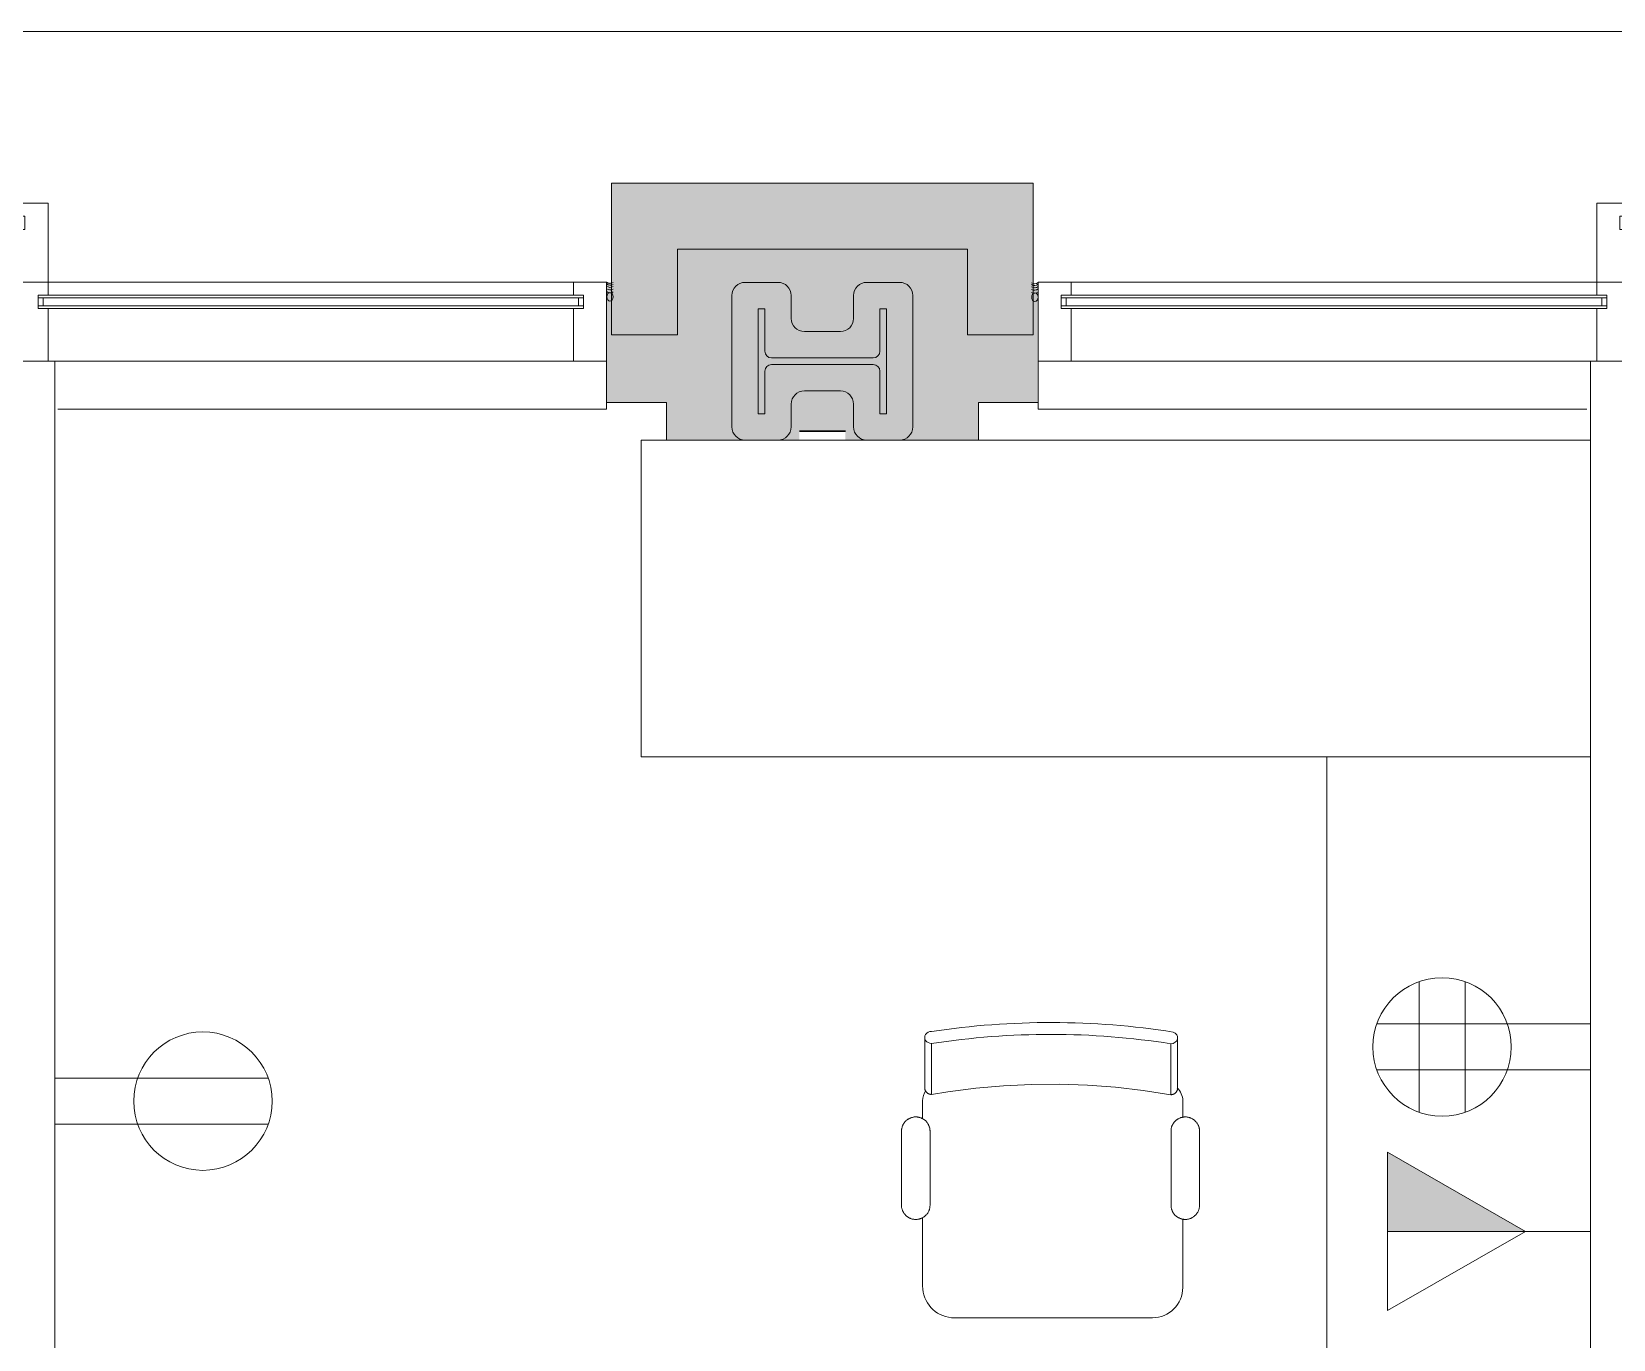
# Model space of a CAD drawing. Header units: inches. Extents: x 1 to 4637, y -664 to 702.
# Drawn here: x 1888 to 2008, y 603.2 to 702.4 of the extents above; entities that cross this region are included whole.
import ezdxf

# ---------------------------------------------------------------- set-up
doc = ezdxf.new("R2010")
doc.units = ezdxf.units.IN
doc.header["$MEASUREMENT"] = 0
for name, color, linetype, lineweight in [('A-ANNO-NOTE', 131, 'Continuous', 20), ('A-WALL', 113, 'Continuous', 50), ('B-BASE', 7, 'Continuous', 9), ('I-FURN', 30, 'Continuous', 9), ('I-WALL', 2, 'Continuous', 9), ('NABCA_dwg', 8, 'Continuous', 9), ('NB-PART-GWB', 7, 'Continuous', 9), ('NB-ROD-SEAL', 7, 'Continuous', 9), ('NB-WALL-EXT', 7, 'Continuous', 9), ('NB-WIND-EXT', 7, 'Continuous', 9), ('NB-WIND-MULL', 7, 'Continuous', 9), ('NB-WIND-SILL', 7, 'Continuous', 9)]:
    doc.layers.add(name, color=color, linetype=linetype, lineweight=lineweight)

# ---------------------------------------------------------------- blocks, each defined once
blk = doc.blocks.new('Desk - Group 3 - No Side Chairs-2416200-New Construction - Tel_Data_Elec Plan')
at = {"layer": 'I-FURN'}
for p, q in [((20, -48), (20, 0)), ((48.47, -5.45), (33.22, -5.45)), ((30.92, -7.75), (30.92, -12.93)), ((50.66, -13.04), (50.66, -7.86)), ((29.65, -13.99), (29.65, -19.6)), ((31.81, -19.6), (31.81, -13.99)), ((50.09, -13.99), (50.09, -19.6)), ((52.26, -19.6), (52.26, -13.99)), ((30.92, -20.66), (30.92, -21.91)), ((50.66, -21.91), (50.66, -20.54)), ((31.82, -22.37), (31.82, -26.24)), ((49.99, -26.25), (49.99, -22.39)), ((0, -48), (20, -48)), ((72, -48), (0, -48)), ((72, -72), (72, -48)), ((0, -72), (72, -72))]:
    blk.add_line(p, q, dxfattribs=at)
at = {"layer": 'I-FURN', "flags": 128}
for points in [[(31.81, -13.99), (31.81, -13.95), (31.81, -13.9), (31.81, -13.86), (31.8, -13.82), (31.79, -13.78), (31.78, -13.73), (31.77, -13.69), (31.76, -13.65), (31.74, -13.61), (31.73, -13.57), (31.71, -13.53), (31.69, -13.49), (31.67, -13.45), (31.65, -13.42), (31.63, -13.38), (31.6, -13.34), (31.57, -13.31), (31.55, -13.28), (31.52, -13.24), (31.49, -13.21), (31.45, -13.18), (31.42, -13.16), (31.39, -13.13), (31.35, -13.1), (31.32, -13.08), (31.28, -13.06), (31.24, -13.04), (31.2, -13.02), (31.16, -13), (31.12, -12.98), (31.08, -12.97), (31.04, -12.95), (31, -12.94), (30.96, -12.93), (30.92, -12.92), (30.87, -12.92), (30.83, -12.91), (30.79, -12.91), (30.74, -12.91), (30.7, -12.91), (30.66, -12.91), (30.61, -12.91), (30.57, -12.92), (30.53, -12.93), (30.49, -12.94), (30.44, -12.95), (30.4, -12.96), (30.36, -12.97), (30.32, -12.99), (30.28, -13.01), (30.24, -13.02), (30.2, -13.05), (30.17, -13.07), (30.13, -13.09), (30.1, -13.12), (30.06, -13.14), (30.03, -13.17), (30, -13.2), (29.96, -13.23), (29.93, -13.26), (29.91, -13.29), (29.88, -13.33), (29.85, -13.36), (29.83, -13.4), (29.8, -13.43), (29.78, -13.47), (29.76, -13.51), (29.74, -13.55), (29.73, -13.59), (29.71, -13.63), (29.7, -13.67), (29.69, -13.71), (29.68, -13.75), (29.67, -13.79), (29.66, -13.84), (29.66, -13.88), (29.65, -13.92), (29.65, -13.97), (29.65, -13.99)], [(52.26, -13.99), (52.26, -13.95), (52.26, -13.9), (52.25, -13.86), (52.25, -13.82), (52.24, -13.77), (52.23, -13.73), (52.22, -13.69), (52.21, -13.65), (52.19, -13.61), (52.18, -13.57), (52.16, -13.53), (52.14, -13.49), (52.12, -13.45), (52.1, -13.41), (52.07, -13.38), (52.05, -13.34), (52.02, -13.31), (51.99, -13.28), (51.96, -13.24), (51.93, -13.21), (51.9, -13.18), (51.87, -13.15), (51.83, -13.13), (51.8, -13.1), (51.76, -13.08), (51.73, -13.06), (51.69, -13.03), (51.65, -13.01), (51.61, -13), (51.57, -12.98), (51.53, -12.96), (51.49, -12.95), (51.45, -12.94), (51.4, -12.93), (51.36, -12.92), (51.32, -12.92), (51.28, -12.91), (51.23, -12.91), (51.19, -12.91), (51.15, -12.91), (51.1, -12.91), (51.06, -12.91), (51.02, -12.92), (50.97, -12.93), (50.93, -12.93), (50.89, -12.95), (50.85, -12.96), (50.81, -12.97), (50.77, -12.99), (50.73, -13), (50.69, -13.02), (50.65, -13.04), (50.61, -13.07), (50.58, -13.09), (50.54, -13.11), (50.51, -13.14), (50.47, -13.17), (50.44, -13.2), (50.41, -13.23), (50.38, -13.26), (50.35, -13.29), (50.32, -13.32), (50.3, -13.36), (50.27, -13.39), (50.25, -13.43), (50.23, -13.47), (50.21, -13.51), (50.19, -13.55), (50.17, -13.59), (50.16, -13.63), (50.14, -13.67), (50.13, -13.71), (50.12, -13.75), (50.11, -13.79), (50.1, -13.84), (50.1, -13.88), (50.1, -13.92), (50.09, -13.97), (50.09, -13.99)], [(29.65, -19.6), (29.65, -19.64), (29.65, -19.68), (29.66, -19.73), (29.66, -19.77), (29.67, -19.81), (29.68, -19.86), (29.69, -19.9), (29.7, -19.94), (29.72, -19.98), (29.74, -20.02), (29.75, -20.06), (29.77, -20.1), (29.79, -20.14), (29.82, -20.17), (29.84, -20.21), (29.86, -20.24), (29.89, -20.28), (29.92, -20.31), (29.95, -20.34), (29.98, -20.37), (30.01, -20.4), (30.04, -20.43), (30.08, -20.46), (30.11, -20.48), (30.15, -20.51), (30.18, -20.53), (30.22, -20.55), (30.26, -20.57), (30.3, -20.59), (30.34, -20.61), (30.38, -20.62), (30.42, -20.64), (30.46, -20.65), (30.51, -20.66), (30.55, -20.66), (30.59, -20.67), (30.63, -20.68), (30.68, -20.68), (30.72, -20.68), (30.76, -20.68), (30.81, -20.68), (30.85, -20.67), (30.89, -20.67), (30.94, -20.66), (30.98, -20.65), (31.02, -20.64), (31.06, -20.63), (31.1, -20.62), (31.14, -20.6), (31.18, -20.58), (31.22, -20.56), (31.26, -20.54), (31.3, -20.52), (31.33, -20.5), (31.37, -20.47), (31.4, -20.45), (31.44, -20.42), (31.47, -20.39), (31.5, -20.36), (31.53, -20.33), (31.56, -20.3), (31.59, -20.26), (31.61, -20.23), (31.64, -20.19), (31.66, -20.16), (31.68, -20.12), (31.7, -20.08), (31.72, -20.04), (31.74, -20), (31.75, -19.96), (31.77, -19.92), (31.78, -19.88), (31.79, -19.84), (31.8, -19.79), (31.8, -19.75), (31.81, -19.71), (31.81, -19.66), (31.81, -19.62), (31.81, -19.6)], [(50.09, -19.6), (50.09, -19.64), (50.1, -19.69), (50.1, -19.73), (50.11, -19.77), (50.12, -19.81), (50.12, -19.86), (50.14, -19.9), (50.15, -19.94), (50.16, -19.98), (50.18, -20.02), (50.2, -20.06), (50.22, -20.1), (50.24, -20.14), (50.26, -20.17), (50.28, -20.21), (50.31, -20.25), (50.33, -20.28), (50.36, -20.31), (50.39, -20.35), (50.42, -20.38), (50.45, -20.41), (50.49, -20.43), (50.52, -20.46), (50.56, -20.49), (50.59, -20.51), (50.63, -20.53), (50.67, -20.55), (50.71, -20.57), (50.74, -20.59), (50.78, -20.61), (50.83, -20.62), (50.87, -20.64), (50.91, -20.65), (50.95, -20.66), (50.99, -20.67), (51.04, -20.67), (51.08, -20.68), (51.12, -20.68), (51.17, -20.68), (51.21, -20.68), (51.25, -20.68), (51.3, -20.68), (51.34, -20.67), (51.38, -20.66), (51.42, -20.65), (51.47, -20.64), (51.51, -20.63), (51.55, -20.62), (51.59, -20.6), (51.63, -20.58), (51.67, -20.57), (51.71, -20.54), (51.74, -20.52), (51.78, -20.5), (51.82, -20.47), (51.85, -20.45), (51.88, -20.42), (51.92, -20.39), (51.95, -20.36), (51.98, -20.33), (52.01, -20.3), (52.03, -20.26), (52.06, -20.23), (52.08, -20.19), (52.11, -20.16), (52.13, -20.12), (52.15, -20.08), (52.17, -20.04), (52.18, -20), (52.2, -19.96), (52.21, -19.92), (52.22, -19.88), (52.24, -19.84), (52.24, -19.79), (52.25, -19.75), (52.26, -19.71), (52.26, -19.67), (52.26, -19.62), (52.26, -19.6)], [(31.31, -22.88), (31.31, -22.86), (31.31, -22.84), (31.32, -22.82), (31.32, -22.8), (31.32, -22.78), (31.33, -22.76), (31.33, -22.74), (31.34, -22.72), (31.35, -22.7), (31.35, -22.68), (31.36, -22.66), (31.37, -22.64), (31.38, -22.63), (31.39, -22.61), (31.4, -22.59), (31.41, -22.58), (31.43, -22.56), (31.44, -22.54), (31.45, -22.53), (31.47, -22.51), (31.48, -22.5), (31.5, -22.49), (31.51, -22.48), (31.53, -22.46), (31.55, -22.45), (31.56, -22.44), (31.58, -22.43), (31.6, -22.42), (31.62, -22.41), (31.64, -22.41), (31.66, -22.4), (31.67, -22.39), (31.69, -22.39), (31.71, -22.38), (31.73, -22.38), (31.75, -22.38), (31.77, -22.37), (31.79, -22.37), (31.81, -22.37), (31.82, -22.37)], [(31.82, -22.37), (33.92, -22.69), (36.03, -22.93), (38.15, -23.09), (40.27, -23.16), (42.39, -23.14), (44.51, -23.04), (46.63, -22.86), (48.74, -22.59), (49.99, -22.39)], [(49.99, -22.39), (50.01, -22.39), (50.03, -22.39), (50.05, -22.39), (50.07, -22.4), (50.09, -22.4), (50.11, -22.4), (50.13, -22.41), (50.15, -22.41), (50.17, -22.42), (50.19, -22.43), (50.21, -22.44), (50.22, -22.45), (50.24, -22.46), (50.26, -22.47), (50.28, -22.48), (50.29, -22.49), (50.31, -22.5), (50.32, -22.51), (50.34, -22.53), (50.35, -22.54), (50.37, -22.56), (50.38, -22.57), (50.39, -22.59), (50.41, -22.6), (50.42, -22.62), (50.43, -22.64), (50.44, -22.66), (50.45, -22.67), (50.46, -22.69), (50.46, -22.71), (50.47, -22.73), (50.48, -22.75), (50.48, -22.77), (50.49, -22.79), (50.49, -22.81), (50.49, -22.83), (50.5, -22.85), (50.5, -22.87), (50.5, -22.89), (50.5, -22.9)], [(31.31, -23.08), (31.31, -22.95), (31.31, -22.89), (31.31, -22.88)], [(31.31, -22.88), (31.31, -22.91), (31.31, -23), (31.31, -23.15), (31.31, -23.36), (31.31, -23.63), (31.31, -23.97), (31.31, -24.36), (31.31, -24.8), (31.31, -25.31), (31.31, -25.87), (31.31, -26.49), (31.31, -26.69)], [(50.5, -26.71), (50.5, -26.07), (50.5, -25.49), (50.5, -24.97), (50.5, -24.5), (50.5, -24.1), (50.5, -23.75), (50.5, -23.46), (50.5, -23.23), (50.5, -23.06), (50.5, -22.95), (50.5, -22.9), (50.5, -22.9)], [(50.5, -22.9), (50.5, -22.93), (50.5, -23.02), (50.5, -23.1)]]:
    blk.add_lwpolyline(points, dxfattribs=at)
at = {"layer": 'I-FURN'}
for centre, radius, start, end in [((33.22, -7.75), 2.3, 90, 180), ((48.24, -7.86), 2.42, 0, 84.6807), ((32.24, -21.91), 1.32, 180, 227.8127), ((49.34, -21.91), 1.32, 324.2773, 0)]:
    blk.add_arc(centre, radius, start, end, dxfattribs=at)
for centre, major_axis, ratio, start_param, end_param in [((31.82, -23.08), (0.507, 0), 0.99468, 3.097536, 3.287158), ((49.99, -23.1), (0.507, 0), 0.99468, 0, 0.261799), ((31.82, -26.69), (-0.507, 0), 0.899459, 4.712389, 7.511412), ((40.95, 20.81), (53.09, 0), 0.899459, 4.539475, 4.883411), ((49.99, -26.71), (-0.507, 0), 0.899459, 1.570796, 4.712389), ((40.95, 20.81), (54.09, 0), 0.899459, 4.539505, 4.880219)]:
    blk.add_ellipse(centre, major_axis=major_axis, ratio=ratio, start_param=start_param, end_param=end_param, dxfattribs=at)
blk = doc.blocks.new('NABCA_dwg_MA-2900-8th-120718_dwg-2391440-New Construction - Test Fit Plan-2421454-New Construction - Tel_Data_Elec Plan')
at = {"layer": 'B-BASE'}
blk.add_hatch(color=256, dxfattribs=at).paths.add_polyline_path([(-7441.38, -2569.1), (-7441.38, -2566.23), (-7436.91, -2566.23), (-7436.91, -2557.68), (-7437.21, -2557.08), (-7437.21, -2549.6), (-7469.21, -2549.6), (-7469.21, -2557.1), (-7469.59, -2557.1), (-7469.59, -2566.23), (-7465.04, -2566.23), (-7465.04, -2569.1), (-7454.96, -2569.1), (-7454.96, -2568.4), (-7451.46, -2568.4), (-7451.46, -2569.1)], flags=0)
at = {"layer": 'A-WALL', "color": 10, "lineweight": 30}
blk.add_line((-7451.46, -2568.4), (-7454.96, -2568.4), dxfattribs=at)
at = {"layer": 'B-BASE'}
for p, q in [((-7459.08, -2557.12), (-7456.58, -2557.12)), ((-7449.85, -2557.12), (-7447.35, -2557.12)), ((-7460.08, -2568.08), (-7460.08, -2558.12)), ((-7455.58, -2558.12), (-7455.58, -2559.85)), ((-7450.85, -2559.85), (-7450.85, -2558.12)), ((-7446.35, -2558.12), (-7446.35, -2568.08)), ((-7454.58, -2560.85), (-7451.85, -2560.85)), ((-7457.08, -2562.85), (-7449.35, -2562.85)), ((-7449.35, -2563.35), (-7457.08, -2563.35)), ((-7451.85, -2565.35), (-7454.58, -2565.35)), ((-7455.58, -2566.35), (-7455.58, -2568.08)), ((-7450.85, -2568.08), (-7450.85, -2566.35)), ((-7456.58, -2569.08), (-7459.08, -2569.08)), ((-7447.35, -2569.08), (-7449.85, -2569.08))]:
    blk.add_line(p, q, dxfattribs=at)
at = {"layer": 'B-BASE', "flags": 128}
for points in [[(-5935.21, -3896.6), (-5935.21, -3904.1), (-8374.21, -3904.1), (-8374.21, -2881.08), (-8378.21, -2881.08), (-8378.21, -2538.1), (-5818.21, -2538.1), (-5818.21, -2548.1)], [(-7457.58, -2563.85), (-7457.58, -2567.08), (-7458.08, -2567.08), (-7458.08, -2559.12), (-7457.58, -2559.12), (-7457.58, -2562.35)], [(-7448.85, -2562.35), (-7448.85, -2559.12), (-7448.35, -2559.12), (-7448.35, -2567.08), (-7448.85, -2567.08), (-7448.85, -2563.85)]]:
    blk.add_lwpolyline(points, dxfattribs=at)
at = {"layer": 'B-BASE'}
for centre, radius, start, end in [((-7459.08, -2558.12), 1, 90, 180), ((-7456.58, -2558.12), 1, 0, 90), ((-7449.85, -2558.12), 1, 90, 180), ((-7447.35, -2558.12), 1, 0, 90), ((-7454.58, -2559.85), 1, 180, 270), ((-7451.85, -2559.85), 1, 270, 0), ((-7457.08, -2562.35), 0.5, 180, 270), ((-7449.35, -2562.35), 0.5, 270, 0), ((-7457.08, -2563.85), 0.5, 90, 180), ((-7449.35, -2563.85), 0.5, 0, 90), ((-7454.58, -2566.35), 1, 90, 180), ((-7451.85, -2566.35), 1, 0, 90), ((-7459.08, -2568.08), 1, 180, 270), ((-7456.58, -2568.08), 1, 270, 0), ((-7449.85, -2568.08), 1, 180, 270), ((-7447.35, -2568.08), 1, 270, 0)]:
    blk.add_arc(centre, radius, start, end, dxfattribs=at)
at = {"layer": 'NB-PART-GWB', "flags": 128}
for points in [[(-7469.59, -2562.1), (-7469.59, -2566.23), (-7465.04, -2566.23), (-7465.04, -2569.1)], [(-7441.38, -2569.1), (-7441.38, -2566.23), (-7436.84, -2566.23), (-7436.84, -2562.1)]]:
    blk.add_lwpolyline(points, dxfattribs=at)
at = {"layer": 'NB-ROD-SEAL'}
for centre, start, end in [((-7469.32, -2556.78), 230.0218, 303.3522), ((-7437.11, -2556.81), 236.6478, 309.9782), ((-7469.32, -2556.92), 230.0218, 303.3522), ((-7469.32, -2557.08), 230.0218, 303.3522), ((-7469.32, -2557.28), 230.0218, 303.3522), ((-7469.32, -2557.5), 230.0218, 303.3522), ((-7437.11, -2556.94), 236.6478, 309.9782), ((-7437.11, -2557.11), 236.6478, 309.9782), ((-7437.11, -2557.3), 236.6478, 309.9782), ((-7437.11, -2557.53), 236.6478, 309.9782)]:
    blk.add_arc(centre, 0.419, start, end, dxfattribs=at)
for centre in [(-7469.33, -2558.21), (-7437.09, -2558.24)]:
    blk.add_ellipse(centre, major_axis=(0, 0.333), ratio=0.724983, dxfattribs=at)
at = {"layer": 'NB-WALL-EXT', "flags": 128}
blk.add_lwpolyline([(-7469.21, -2549.6), (-7437.21, -2549.6), (-7437.21, -2561.1), (-7442.21, -2561.1), (-7442.21, -2554.6), (-7464.21, -2554.6), (-7464.21, -2561.1), (-7469.21, -2561.1)], close=True, dxfattribs=at)
at = {"layer": 'NB-WIND-EXT'}
for p, q in [((-7512.71, -2558.3), (-7471.34, -2558.3)), ((-7512.34, -2558.9), (-7512.34, -2558.3)), ((-7511.96, -2558.1), (-7471.34, -2558.1)), ((-7471.71, -2558.3), (-7471.71, -2558.9)), ((-7394.46, -2558.1), (-7435.09, -2558.1)), ((-7393.71, -2558.3), (-7435.09, -2558.3)), ((-7434.71, -2558.3), (-7434.71, -2558.9)), ((-7394.09, -2558.9), (-7394.09, -2558.3)), ((-7512.71, -2558.9), (-7471.34, -2558.9)), ((-7511.96, -2559.1), (-7471.34, -2559.1)), ((-7393.71, -2558.9), (-7435.09, -2558.9)), ((-7394.46, -2559.1), (-7435.09, -2559.1))]:
    blk.add_line(p, q, dxfattribs=at)
at = {"layer": 'NB-WIND-MULL', "flags": 128}
for points in [[(-7514.46, -2551.1), (-7514.46, -2552.1), (-7513.71, -2552.1), (-7513.71, -2553.1), (-7514.46, -2553.1), (-7514.46, -2557.1), (-7511.96, -2557.1), (-7511.96, -2551.1)], [(-7391.96, -2551.1), (-7391.96, -2552.1), (-7392.71, -2552.1), (-7392.71, -2553.1), (-7391.96, -2553.1), (-7391.96, -2557.1), (-7394.46, -2557.1), (-7394.46, -2551.1)], [(-7472.09, -2557.1), (-7472.09, -2558.1), (-7471.34, -2558.1), (-7471.34, -2559.1), (-7472.09, -2559.1), (-7472.09, -2563.1), (-7469.59, -2563.1), (-7469.59, -2557.1)], [(-7434.34, -2557.1), (-7434.34, -2558.1), (-7435.09, -2558.1), (-7435.09, -2559.1), (-7434.34, -2559.1), (-7434.34, -2563.1), (-7436.84, -2563.1), (-7436.84, -2557.1)]]:
    blk.add_lwpolyline(points, close=True, dxfattribs=at)
for points in [[(-7514.46, -2557.1), (-7511.96, -2557.1), (-7511.96, -2558.1), (-7512.71, -2558.1), (-7512.71, -2559.1), (-7511.96, -2559.1), (-7511.96, -2563.1)], [(-7391.96, -2563.1), (-7391.96, -2557.1), (-7394.46, -2557.1), (-7394.46, -2558.1), (-7393.71, -2558.1), (-7393.71, -2559.1), (-7394.46, -2559.1), (-7394.46, -2563.1)]]:
    blk.add_lwpolyline(points, dxfattribs=at)
at = {"layer": 'NB-WIND-SILL'}
for p, q in [((-7511.96, -2557.1), (-7472.09, -2557.1)), ((-7394.46, -2557.1), (-7434.34, -2557.1)), ((-7469.59, -2563.1), (-7511.21, -2563.1)), ((-7436.84, -2563.1), (-7395.21, -2563.1))]:
    blk.add_line(p, q, dxfattribs=at)
at = {"layer": 'NB-WIND-SILL', "flags": 128}
for points in [[(-7469.59, -2566.23), (-7469.59, -2566.73), (-7511.21, -2566.73)], [(-7395.21, -2566.73), (-7436.84, -2566.73), (-7436.84, -2566.23)]]:
    blk.add_lwpolyline(points, dxfattribs=at)
blk = doc.blocks.new('NABCA_dwg-2391440-New Construction - Tel_Data_Elec Plan')
at = {"layer": 'A-WALL', "color": 250, "lineweight": 20}
for p, q in [((2591.27, 677.4), (2591.02, 677.4)), ((2707.52, 677.4), (2707.27, 677.4))]:
    blk.add_line(p, q, dxfattribs=at)
blk.add_blockref('NABCA_dwg_MA-2900-8th-120718_dwg-2391440-New Construction - Test Fit Plan-2421454-New Construction - Tel_Data_Elec Plan', (10102.48, 3240.5))

msp = doc.modelspace()

# ---------------------------------------------------------------- hatches: boundary and pattern name
at = {"layer": 'A-ANNO-NOTE', "lineweight": 9}
msp.add_hatch(color=256, dxfattribs=at).paths.add_polyline_path([(2001.37, 611.4), (1990.91, 617.4), (1990.91, 611.4), (1994.42, 611.4)], flags=0)

# ---------------------------------------------------------------- linework, layer by layer
at = {"layer": 'A-ANNO-NOTE'}
for p, q in [((1993.3, 630.35), (1993.3, 620.44)), ((1996.78, 630.35), (1996.78, 620.44)), ((2006.29, 627.14), (1990.09, 627.14)), ((1889.79, 623.02), (1905.98, 623.02)), ((2006.29, 623.65), (1990.09, 623.65)), ((1889.79, 619.53), (1905.98, 619.53)), ((1990.91, 617.4), (1990.91, 611.4)), ((2001.37, 611.4), (1990.91, 617.4)), ((1990.91, 617.4), (1990.91, 605.4)), ((2001.37, 611.4), (1990.91, 617.4)), ((1990.91, 611.4), (2001.37, 611.4)), ((2006.29, 611.4), (1990.91, 611.4)), ((2001.37, 611.4), (1990.91, 605.4))]:
    msp.add_line(p, q, dxfattribs=at)
for centre in [(1995.04, 625.39), (1901.03, 621.28)]:
    msp.add_circle(centre, 5.25, dxfattribs=at)
at = {"layer": 'I-WALL', "color": 250, "lineweight": 20}
for p, q in [((1889.79, 677.4), (1886.29, 677.4)), ((1889.79, 530.02), (1889.79, 677.4)), ((2006.29, 677.4), (2006.29, 530.02)), ((2009.79, 677.4), (2006.29, 677.4))]:
    msp.add_line(p, q, dxfattribs=at)

# ---------------------------------------------------------------- block references
at = {"layer": 'I-FURN', "rotation": 180}
msp.add_blockref('Desk - Group 3 - No Side Chairs-2416200-New Construction - Tel_Data_Elec Plan', (2006.29, 599.4), dxfattribs=at)
at = {"layer": 'NABCA_dwg', "color": 7}
msp.add_blockref('NABCA_dwg-2391440-New Construction - Tel_Data_Elec Plan', (-701.24, 0), dxfattribs=at)

doc.saveas('drawing.dxf')
